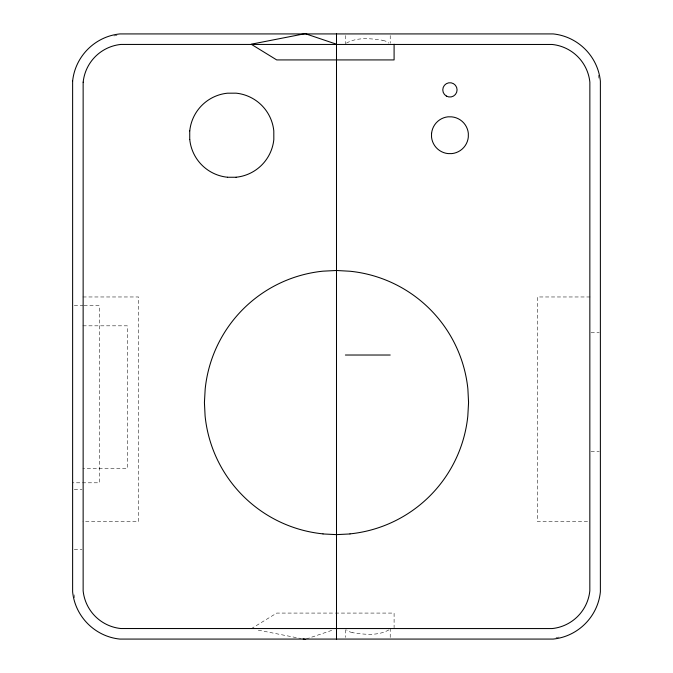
<?xml version="1.0" encoding="UTF-8"?>
<svg xmlns="http://www.w3.org/2000/svg" width="673" height="673" viewBox="0 0 673 673"><rect width="100%" height="100%" fill="white"/><g stroke="black" fill="none" stroke-linecap="round" stroke-linejoin="round"><path stroke-width="0.5" stroke-dasharray="3.37 2.52" d="M390.214 637.432L390.214 628.784M346.486 43.114C357.245 36.906 371.092 38.487 382.945 40.346M388.868 629.886C378.1 636.094 364.261 634.513 352.4 632.654M251.172 628.784L276.712 613.078L334.355 613.078M306.173 639.022L332.588 630.105M113.905 35.947L116.976 35.316M556.024 637.684L559.095 637.053M82.922 296.97L138.562 296.97L138.562 521.583L82.922 521.583M590.078 296.97L537.466 296.97L537.466 521.583L590.078 521.583M74.274 305.744L82.922 305.744M83.948 305.744L99.377 305.744L99.377 482.802L72.356 482.802M82.922 325.825L127.315 325.825L127.315 468.492L82.922 468.492M591.037 332.756L599.264 332.756M591.037 451.406L599.264 451.406M74.274 489.464L81.963 489.464M74.274 549.462L81.963 549.462M335.398 613.078L394.092 613.078L394.092 627.741M258.306 630.18L301.117 638.551M382.895 40.338L385.73 41.188L388.868 43.114M352.459 632.662L349.615 631.812L346.486 629.886M598.356 75.199L598.978 78.27M74.022 594.722L74.644 597.801M390.214 35.568L390.214 43.257M345.392 35.568L345.392 44.216M345.392 629.743L345.392 637.432"/><path stroke-width="1.01" d="M189.736 130.89L189.736 139.53M236.097 177.251L227.457 177.251M350.002 533.95L336.5 534.631L322.998 533.95M345.392 355.024L390.214 355.024M303.161 638.955L305.197 639.35M336.5 44.216L305.197 33.65L251.172 44.216L276.712 59.922L394.092 59.922L394.092 44.216M336.5 33.65L336.5 639.35M349.994 533.874A131.849 131.849 0 0 0 467.811 416.057L468.568 402.555L467.886 389.053A131.849 131.849 0 0 0 349.994 271.244L336.5 270.487L322.998 271.169A131.849 131.849 0 0 0 205.181 389.061L204.424 402.555L205.105 416.065A131.849 131.849 0 0 0 323.006 533.874M189.761 130.89A42.189 42.189 0 0 1 227.457 93.194L236.097 93.168A42.197 42.197 0 0 1 273.802 130.89L273.827 139.53A42.197 42.197 0 0 1 236.097 177.235M227.457 177.235A42.189 42.189 0 0 1 189.761 139.53M72.625 81.097L72.625 591.904A52.376 52.376 0 0 0 78.758 611.648A53.377 53.377 0 0 0 100.058 632.948A52.376 52.376 0 0 0 119.802 639.081L553.198 639.072A52.376 52.376 0 0 0 572.942 632.948A53.377 53.377 0 0 0 594.242 611.648A52.376 52.376 0 0 0 600.375 591.904L600.375 81.097A52.368 52.368 0 0 0 594.242 61.352A53.377 53.377 0 0 0 572.942 40.052A52.376 52.376 0 0 0 553.198 33.919L119.802 33.928A52.376 52.376 0 0 0 100.058 40.052A53.377 53.377 0 0 0 78.758 61.352A52.368 52.368 0 0 0 72.625 81.097M83.141 82.165L83.141 590.835A42.222 42.222 0 0 0 120.871 628.532L552.129 628.565A42.222 42.222 0 0 0 589.826 590.827L589.859 82.165A42.222 42.222 0 0 0 552.129 44.468L120.871 44.435A42.222 42.222 0 0 0 83.174 82.165M431.536 133.321L431.536 137.099A18.457 18.457 0 0 0 448.083 153.595L451.827 153.604A18.457 18.457 0 0 0 468.315 137.099L468.332 133.321A18.457 18.457 0 0 0 451.819 116.866L448.041 116.816A18.457 18.457 0 0 0 431.586 133.355M446.359 96.062A7.142 7.142 0 0 0 457.076 89.871A7.142 7.142 0 0 0 446.359 83.679A7.142 7.142 0 0 0 446.359 96.062"/></g></svg>
